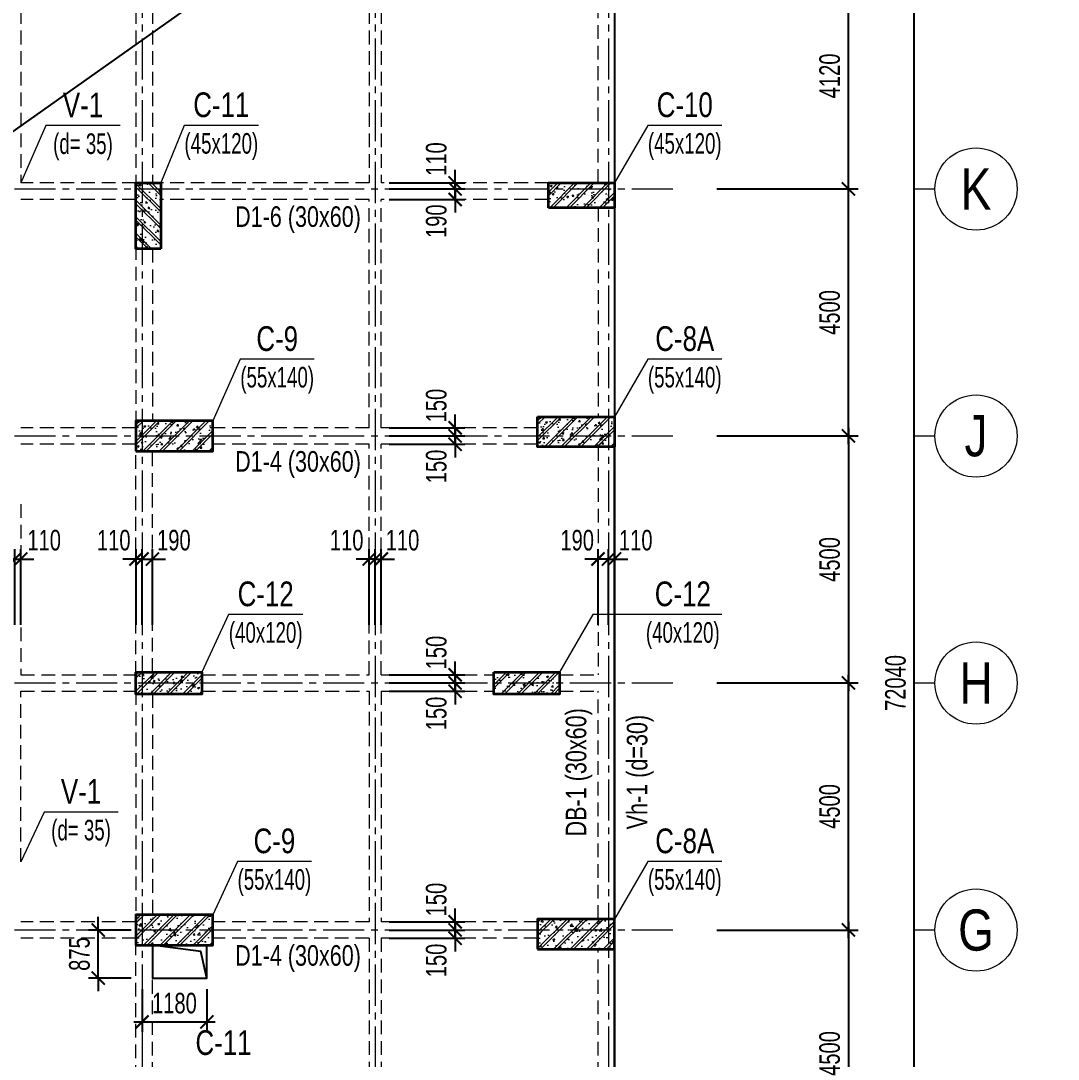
# Model space of a CAD drawing. Header units: millimetres. Extents: x 0 to 132533, y 0 to 93608.
# Drawn here: x 81957 to 100864, y 40883 to 59802 of the extents above; entities that cross this region are included whole.
import ezdxf
from ezdxf.enums import TextEntityAlignment as Align

# ---------------------------------------------------------------- set-up
doc = ezdxf.new("R2010")
doc.units = ezdxf.units.MM
doc.header["$LTSCALE"] = 1000
doc.header["$MEASUREMENT"] = 0
doc.linetypes.add('CENTER2', pattern=[1.125, 0.75, -0.125, 0.125, -0.125])
doc.linetypes.add('HIDDEN', pattern=[0.375, 0.25, -0.125])
for name, color, linetype, lineweight in [('CDC.01.AXIS', 160, 'CENTER2', 13), ('CDC.02.DIM', 1, 'Continuous', 18), ('CDC.03.BORDER', 3, 'Continuous', 25), ('CDC.07.TEXTCOL', 3, 'Continuous', 18), ('CDC.08.TEXTBEAM', 2, 'Continuous', 18), ('CDC.09.COLUMN', 4, 'Continuous', 35), ('CDC.10.HATCH', 163, 'Continuous', 9), ('CDC.13.BEAM', 8, 'HIDDEN', 18), ('TEXTCOL_SHAPE', 6, 'Continuous', 20)]:
    doc.layers.add(name, color=color, linetype=linetype, lineweight=lineweight)
doc.layers.add('KCS_Plotter', color=11, linetype='Continuous', plot=False)
doc.layers.add('TECH_HOLE', color=3, linetype='Continuous')
doc.styles.add('KCS_BIGTEXT', font='arial.ttf', dxfattribs={"width": 0.75})
doc.styles.add('KCS_SMTEXT', font='arial.ttf', dxfattribs={"width": 0.7})
doc.dimstyles.new('KCS_DIM150', dxfattribs={"dimscale": 150, "dimtxt": 2.5, "dimasz": 1.6, "dimexe": 1.2, "dimexo": 0, "dimgap": 1, "dimtad": 1, "dimdec": 0, "dimzin": 0, "dimdsep": 46, "dimtxsty": 'KCS_SMTEXT', "dimblk": 'ARCHTICK', "dimcen": 0, "dimdle": 1, "dimclrd": 1, "dimclre": 1, "dimclrt": 2, "dimadec": 0, "dimazin": 0, "dimtfac": 1, "dimtdec": 0, "dimtix": 1, "dimtmove": 2, "dimatfit": 3, "dimfxl": 1, "dimtolj": 1, "dimtzin": 0, "dimarcsym": 0})
pattern_1 = [(50, (428814.13, -460582.55), (358.63009, -31.37607), [37.5, -412.5]), (355, (428814.13, -460582.55), (-69.37567, 376.09607), [30, -330]), (100.4514, (428844.02, -460585.17), (289.2547, 344.71977), [31.8701, -350.57106]), (46.1842, (428814.13, -460482.55), (533.62052, -82.7595), [56.25, -618.75]), (96.6356, (428858.6, -460489.45), (467.33135, 487.05894), [47.80514, -525.8565]), (351.1842, (428814.13, -460482.55), (467.33097, 487.0593), [45, -495]), (21, (428864.13, -460507.55), (298.45353, -201.30945), [37.5, -412.5]), (326, (428864.13, -460507.55), (121.65767, 362.57502), [30, -330]), (71.4514, (428889, -460524.33), (420.11131, 161.26525), [31.8701, -350.57106]), (37.5, (428814.13, -460582.55), (6.079928, 166.446927), [0, -326, 0, -335, 0, -331.25]), (7.5, (428814.13, -460582.55), (131.53477, 197.205856), [0, -191, 0, -318.5, 0, -126.25]), (327.5, (428702.63, -460582.55), (266.911218, -11.277436), [0, -125, 0, -390, 0, -517.5]), (317.5, (428652.63, -460582.55), (291.593085, 50.05249), [0, -162.5, 0, -259, 0, -367.5]), (45, (428814.13, -460582.55), (-150.26019, 150.26019), []), (45, (428814.13, -460521.3), (-150.26019, 150.26019), [])]
pattern_2 = [(50, (421494.13, -460657.55), (358.63009, -31.37607), [37.5, -412.5]), (355, (421494.13, -460657.55), (-69.37567, 376.09607), [30, -330]), (100.4514, (421524.02, -460660.17), (289.2547, 344.71977), [31.8701, -350.57106]), (46.1842, (421494.13, -460557.55), (533.62052, -82.7595), [56.25, -618.75]), (96.6356, (421538.6, -460564.45), (467.33135, 487.05894), [47.80514, -525.8565]), (351.1842, (421494.13, -460557.55), (467.33097, 487.0593), [45, -495]), (21, (421544.13, -460582.55), (298.45353, -201.30945), [37.5, -412.5]), (326, (421544.13, -460582.55), (121.65767, 362.57502), [30, -330]), (71.4514, (421569, -460599.33), (420.11131, 161.26525), [31.8701, -350.57106]), (37.5, (421494.13, -460657.55), (6.079928, 166.446927), [0, -326, 0, -335, 0, -331.25]), (7.5, (421494.13, -460657.55), (131.53477, 197.205856), [0, -191, 0, -318.5, 0, -126.25]), (327.5, (421382.63, -460657.55), (266.911218, -11.277436), [0, -125, 0, -390, 0, -517.5]), (317.5, (421332.63, -460657.55), (291.593085, 50.05249), [0, -162.5, 0, -259, 0, -367.5]), (45, (421494.13, -460657.55), (-150.26019, 150.26019), []), (45, (421494.13, -460596.3), (-150.26019, 150.26019), [])]

# ---------------------------------------------------------------- blocks, each defined once
blk = doc.blocks.new('_ArchTick')
at = {"color": 0, "linetype": 'ByBlock', "const_width": 0.15}
blk.add_lwpolyline([(-0.5, -0.5), (0.5, 0.5)], dxfattribs=at)
blk = doc.blocks.new('*D99')
at = {"layer": 'CDC.02.DIM', "color": 1, "lineweight": -2, "transparency": 16777216}
for p, q in [((98240, 11567), (98240, 83907)), ((94640, 83757), (98420, 83757)), ((94640, 11717), (98420, 11717))]:
    blk.add_line(p, q, dxfattribs=at)
at = {"layer": 'Defpoints', "color": 0, "transparency": 16777216}
for p in [(94640, 83757), (98240, 83757), (94640, 11717)]:
    blk.add_point(p, dxfattribs=at)
at = {"layer": 'CDC.02.DIM', "color": 1, "lineweight": -2, "transparency": 16777216, "xscale": 240, "yscale": 240, "zscale": 240}
for p, rotation in [((98240, 83757), 90), ((98240, 11717), 270)]:
    blk.add_blockref('_ArchTick', p, dxfattribs=dict(at, rotation=rotation))
at = {"layer": 'CDC.02.DIM', "color": 2, "transparency": 16777216, "insert": (97899, 47737), "char_height": 375, "attachment_point": 5, "rotation": 90, "style": 'KCS_SMTEXT'}
blk.add_mtext('\\A1;72040', dxfattribs=at)
blk = doc.blocks.new('*D104')
at = {"layer": 'CDC.02.DIM', "color": 1, "lineweight": -2, "transparency": 16777216}
for p, q in [((97040, 56587), (97040, 61007)), ((94640, 60857), (97220, 60857)), ((94640, 56737), (97220, 56737))]:
    blk.add_line(p, q, dxfattribs=at)
at = {"layer": 'Defpoints', "color": 0, "transparency": 16777216}
for p in [(94640, 60857), (97040, 60857), (94640, 56737)]:
    blk.add_point(p, dxfattribs=at)
at = {"layer": 'CDC.02.DIM', "color": 1, "lineweight": -2, "transparency": 16777216, "xscale": 240, "yscale": 240, "zscale": 240}
for p, rotation in [((97040, 60857), 90), ((97040, 56737), 270)]:
    blk.add_blockref('_ArchTick', p, dxfattribs=dict(at, rotation=rotation))
at = {"layer": 'CDC.02.DIM', "color": 2, "transparency": 16777216, "insert": (96699, 58797), "char_height": 375, "attachment_point": 5, "rotation": 90, "style": 'KCS_SMTEXT'}
blk.add_mtext('\\A1;4120', dxfattribs=at)
blk = doc.blocks.new('*D105')
at = {"layer": 'CDC.02.DIM', "color": 1, "lineweight": -2, "transparency": 16777216}
for p, q in [((94640, 52237), (97220, 52237)), ((97040, 52387), (97040, 47587)), ((94640, 47737), (97220, 47737))]:
    blk.add_line(p, q, dxfattribs=at)
at = {"layer": 'Defpoints', "color": 0, "transparency": 16777216}
for p in [(94640, 52237), (94640, 47737), (97040, 47737)]:
    blk.add_point(p, dxfattribs=at)
at = {"layer": 'CDC.02.DIM', "color": 1, "lineweight": -2, "transparency": 16777216, "xscale": 240, "yscale": 240, "zscale": 240}
for p, rotation in [((97040, 52237), 90), ((97040, 47737), 270)]:
    blk.add_blockref('_ArchTick', p, dxfattribs=dict(at, rotation=rotation))
at = {"layer": 'CDC.02.DIM', "color": 2, "transparency": 16777216, "insert": (96699, 49987), "char_height": 375, "attachment_point": 5, "rotation": 90, "style": 'KCS_SMTEXT'}
blk.add_mtext('\\A1;4500', dxfattribs=at)
blk = doc.blocks.new('*D106')
at = {"layer": 'CDC.02.DIM', "color": 1, "lineweight": -2, "transparency": 16777216}
for p, q in [((97040, 52087), (97040, 56887)), ((94640, 56737), (97220, 56737)), ((94640, 52237), (97220, 52237))]:
    blk.add_line(p, q, dxfattribs=at)
at = {"layer": 'Defpoints', "color": 0, "transparency": 16777216}
for p in [(94640, 56737), (97040, 56737), (94640, 52237)]:
    blk.add_point(p, dxfattribs=at)
at = {"layer": 'CDC.02.DIM', "color": 1, "lineweight": -2, "transparency": 16777216, "xscale": 240, "yscale": 240, "zscale": 240}
for p, rotation in [((97040, 56737), 90), ((97040, 52237), 270)]:
    blk.add_blockref('_ArchTick', p, dxfattribs=dict(at, rotation=rotation))
at = {"layer": 'CDC.02.DIM', "color": 2, "transparency": 16777216, "insert": (96699, 54487), "char_height": 375, "attachment_point": 5, "rotation": 90, "style": 'KCS_SMTEXT'}
blk.add_mtext('\\A1;4500', dxfattribs=at)
blk = doc.blocks.new('*D114')
at = {"layer": 'CDC.02.DIM', "color": 1, "lineweight": -2, "transparency": 16777216}
for p, q in [((97040, 43087), (97040, 47887)), ((94640, 47737), (97220, 47737)), ((94640, 43237), (97220, 43237))]:
    blk.add_line(p, q, dxfattribs=at)
at = {"layer": 'Defpoints', "color": 0, "transparency": 16777216}
for p in [(94640, 47737), (97040, 47737), (94640, 43237)]:
    blk.add_point(p, dxfattribs=at)
at = {"layer": 'CDC.02.DIM', "color": 1, "lineweight": -2, "transparency": 16777216, "xscale": 240, "yscale": 240, "zscale": 240}
for p, rotation in [((97040, 47737), 90), ((97040, 43237), 270)]:
    blk.add_blockref('_ArchTick', p, dxfattribs=dict(at, rotation=rotation))
at = {"layer": 'CDC.02.DIM', "color": 2, "transparency": 16777216, "insert": (96699, 45487), "char_height": 375, "attachment_point": 5, "rotation": 90, "style": 'KCS_SMTEXT'}
blk.add_mtext('\\A1;4500', dxfattribs=at)
blk = doc.blocks.new('*D115')
at = {"layer": 'CDC.02.DIM', "color": 1, "lineweight": -2, "transparency": 16777216}
for p, q in [((97040, 43387), (97040, 38587)), ((94640, 43237), (97220, 43237)), ((94640, 38737), (97220, 38737))]:
    blk.add_line(p, q, dxfattribs=at)
at = {"layer": 'Defpoints', "color": 0, "transparency": 16777216}
for p in [(94640, 43237), (94640, 38737), (97040, 38737)]:
    blk.add_point(p, dxfattribs=at)
at = {"layer": 'CDC.02.DIM', "color": 1, "lineweight": -2, "transparency": 16777216, "xscale": 240, "yscale": 240, "zscale": 240}
for p, rotation in [((97040, 43237), 90), ((97040, 38737), 270)]:
    blk.add_blockref('_ArchTick', p, dxfattribs=dict(at, rotation=rotation))
at = {"layer": 'CDC.02.DIM', "color": 2, "transparency": 16777216, "insert": (96699, 40987), "char_height": 375, "attachment_point": 5, "rotation": 90, "style": 'KCS_SMTEXT'}
blk.add_mtext('\\A1;4500', dxfattribs=at)
blk = doc.blocks.new('*D186')
at = {"layer": 'CDC.02.DIM', "color": 1, "lineweight": -2, "transparency": 16777216}
for p, q in [((83368, 43237), (83368, 43477)), ((83968, 43237), (83188, 43237)), ((83368, 42362), (83368, 43237)), ((83968, 42362), (83188, 42362)), ((83368, 42362), (83368, 42122))]:
    blk.add_line(p, q, dxfattribs=at)
at = {"layer": 'Defpoints', "color": 0, "transparency": 16777216}
for p in [(83368, 43237), (83968, 43237), (83968, 42362)]:
    blk.add_point(p, dxfattribs=at)
at = {"layer": 'CDC.02.DIM', "color": 1, "lineweight": -2, "transparency": 16777216, "xscale": 240, "yscale": 240, "zscale": 240}
for p, rotation in [((83368, 43237), 270), ((83368, 42362), 90)]:
    blk.add_blockref('_ArchTick', p, dxfattribs=dict(at, rotation=rotation))
at = {"layer": 'CDC.02.DIM', "color": 2, "transparency": 16777216, "insert": (83027, 42799), "char_height": 375, "attachment_point": 5, "rotation": 90, "style": 'KCS_SMTEXT'}
blk.add_mtext('\\A1;875', dxfattribs=at)
blk = doc.blocks.new('*D386')
at = {"layer": 'CDC.02.DIM', "color": 1, "lineweight": -2, "transparency": 16777216}
for p, q in [((84167, 42162), (84167, 41382)), ((85347, 42162), (85347, 41382)), ((84017, 41562), (85497, 41562))]:
    blk.add_line(p, q, dxfattribs=at)
at = {"layer": 'Defpoints', "color": 0, "transparency": 16777216}
for p in [(84167, 42162), (85347, 42162), (85347, 41562)]:
    blk.add_point(p, dxfattribs=at)
at = {"layer": 'CDC.02.DIM', "color": 1, "lineweight": -2, "transparency": 16777216, "xscale": 240, "yscale": 240, "zscale": 240, "rotation": 180}
blk.add_blockref('_ArchTick', (84167, 41562), dxfattribs=at)
at = {"layer": 'CDC.02.DIM', "color": 1, "lineweight": -2, "transparency": 16777216, "xscale": 240, "yscale": 240, "zscale": 240}
blk.add_blockref('_ArchTick', (85347, 41562), dxfattribs=at)
at = {"layer": 'CDC.02.DIM', "color": 2, "transparency": 16777216, "insert": (84757, 41903), "char_height": 375, "attachment_point": 5, "style": 'KCS_SMTEXT'}
blk.add_mtext('\\A1;1180', dxfattribs=at)
blk = doc.blocks.new('*D195')
at = {"layer": 'CDC.02.DIM', "color": 1, "lineweight": -2, "transparency": 16777216}
for p, q in [((89872, 56737), (89872, 56977)), ((88672, 56737), (90052, 56737)), ((89872, 56547), (89872, 56737)), ((88672, 56547), (90052, 56547)), ((89872, 56547), (89872, 56307))]:
    blk.add_line(p, q, dxfattribs=at)
at = {"layer": 'Defpoints', "color": 0, "transparency": 16777216}
for p in [(88672, 56737), (89872, 56737), (88672, 56547)]:
    blk.add_point(p, dxfattribs=at)
at = {"layer": 'CDC.02.DIM', "color": 1, "lineweight": -2, "transparency": 16777216, "xscale": 240, "yscale": 240, "zscale": 240}
for p, rotation in [((89872, 56737), 270), ((89872, 56547), 90)]:
    blk.add_blockref('_ArchTick', p, dxfattribs=dict(at, rotation=rotation))
at = {"layer": 'CDC.02.DIM', "color": 2, "transparency": 16777216, "insert": (89530, 56150), "char_height": 375, "attachment_point": 5, "rotation": 90, "style": 'KCS_SMTEXT'}
blk.add_mtext('\\A1;190', dxfattribs=at)
blk = doc.blocks.new('*D196')
at = {"layer": 'CDC.02.DIM', "color": 1, "lineweight": -2, "transparency": 16777216}
for p, q in [((89872, 56847), (89872, 57087)), ((88672, 56847), (90052, 56847)), ((89872, 56847), (89872, 56737)), ((88672, 56737), (90052, 56737)), ((89872, 56737), (89872, 56497))]:
    blk.add_line(p, q, dxfattribs=at)
at = {"layer": 'Defpoints', "color": 0, "transparency": 16777216}
for p in [(88672, 56847), (88672, 56737), (89872, 56737)]:
    blk.add_point(p, dxfattribs=at)
at = {"layer": 'CDC.02.DIM', "color": 1, "lineweight": -2, "transparency": 16777216, "xscale": 240, "yscale": 240, "zscale": 240}
for p, rotation in [((89872, 56847), 270), ((89872, 56737), 90)]:
    blk.add_blockref('_ArchTick', p, dxfattribs=dict(at, rotation=rotation))
at = {"layer": 'CDC.02.DIM', "color": 2, "transparency": 16777216, "insert": (89530, 57282), "char_height": 375, "attachment_point": 5, "rotation": 90, "style": 'KCS_SMTEXT'}
blk.add_mtext('\\A1;110', dxfattribs=at)
blk = doc.blocks.new('*D197')
at = {"layer": 'CDC.02.DIM', "color": 1, "lineweight": -2, "transparency": 16777216}
for p, q in [((89872, 52237), (89872, 52477)), ((88672, 52237), (90052, 52237)), ((89872, 52087), (89872, 52237)), ((88672, 52087), (90052, 52087)), ((89872, 52087), (89872, 51847))]:
    blk.add_line(p, q, dxfattribs=at)
at = {"layer": 'Defpoints', "color": 0, "transparency": 16777216}
for p in [(88672, 52237), (89872, 52237), (88672, 52087)]:
    blk.add_point(p, dxfattribs=at)
at = {"layer": 'CDC.02.DIM', "color": 1, "lineweight": -2, "transparency": 16777216, "xscale": 240, "yscale": 240, "zscale": 240}
for p, rotation in [((89872, 52237), 270), ((89872, 52087), 90)]:
    blk.add_blockref('_ArchTick', p, dxfattribs=dict(at, rotation=rotation))
at = {"layer": 'CDC.02.DIM', "color": 2, "transparency": 16777216, "insert": (89530, 51682), "char_height": 375, "attachment_point": 5, "rotation": 90, "style": 'KCS_SMTEXT'}
blk.add_mtext('\\A1;150', dxfattribs=at)
blk = doc.blocks.new('*D198')
at = {"layer": 'CDC.02.DIM', "color": 1, "lineweight": -2, "transparency": 16777216}
for p, q in [((89872, 52387), (89872, 52627)), ((88672, 52387), (90052, 52387)), ((88672, 52237), (90052, 52237)), ((89872, 52387), (89872, 52237)), ((89872, 52237), (89872, 51997))]:
    blk.add_line(p, q, dxfattribs=at)
at = {"layer": 'Defpoints', "color": 0, "transparency": 16777216}
for p in [(88672, 52387), (88672, 52237), (89872, 52237)]:
    blk.add_point(p, dxfattribs=at)
at = {"layer": 'CDC.02.DIM', "color": 1, "lineweight": -2, "transparency": 16777216, "xscale": 240, "yscale": 240, "zscale": 240}
for p, rotation in [((89872, 52387), 270), ((89872, 52237), 90)]:
    blk.add_blockref('_ArchTick', p, dxfattribs=dict(at, rotation=rotation))
at = {"layer": 'CDC.02.DIM', "color": 2, "transparency": 16777216, "insert": (89530, 52791), "char_height": 375, "attachment_point": 5, "rotation": 90, "style": 'KCS_SMTEXT'}
blk.add_mtext('\\A1;150', dxfattribs=at)
blk = doc.blocks.new('*D199')
at = {"layer": 'CDC.02.DIM', "color": 1, "lineweight": -2, "transparency": 16777216}
for p, q in [((89872, 47737), (89872, 47977)), ((88672, 47737), (90052, 47737)), ((89872, 47587), (89872, 47737)), ((88672, 47587), (90052, 47587)), ((89872, 47587), (89872, 47347))]:
    blk.add_line(p, q, dxfattribs=at)
at = {"layer": 'Defpoints', "color": 0, "transparency": 16777216}
for p in [(88672, 47737), (89872, 47737), (88672, 47587)]:
    blk.add_point(p, dxfattribs=at)
at = {"layer": 'CDC.02.DIM', "color": 1, "lineweight": -2, "transparency": 16777216, "xscale": 240, "yscale": 240, "zscale": 240}
for p, rotation in [((89872, 47737), 270), ((89872, 47587), 90)]:
    blk.add_blockref('_ArchTick', p, dxfattribs=dict(at, rotation=rotation))
at = {"layer": 'CDC.02.DIM', "color": 2, "transparency": 16777216, "insert": (89530, 47182), "char_height": 375, "attachment_point": 5, "rotation": 90, "style": 'KCS_SMTEXT'}
blk.add_mtext('\\A1;150', dxfattribs=at)
blk = doc.blocks.new('*D200')
at = {"layer": 'CDC.02.DIM', "color": 1, "lineweight": -2, "transparency": 16777216}
for p, q in [((89872, 47887), (89872, 48127)), ((88672, 47887), (90052, 47887)), ((89872, 47887), (89872, 47737)), ((88672, 47737), (90052, 47737)), ((89872, 47737), (89872, 47497))]:
    blk.add_line(p, q, dxfattribs=at)
at = {"layer": 'Defpoints', "color": 0, "transparency": 16777216}
for p in [(88672, 47887), (88672, 47737), (89872, 47737)]:
    blk.add_point(p, dxfattribs=at)
at = {"layer": 'CDC.02.DIM', "color": 1, "lineweight": -2, "transparency": 16777216, "xscale": 240, "yscale": 240, "zscale": 240}
for p, rotation in [((89872, 47887), 270), ((89872, 47737), 90)]:
    blk.add_blockref('_ArchTick', p, dxfattribs=dict(at, rotation=rotation))
at = {"layer": 'CDC.02.DIM', "color": 2, "transparency": 16777216, "insert": (89530, 48291), "char_height": 375, "attachment_point": 5, "rotation": 90, "style": 'KCS_SMTEXT'}
blk.add_mtext('\\A1;150', dxfattribs=at)
blk = doc.blocks.new('*D201')
at = {"layer": 'CDC.02.DIM', "color": 1, "lineweight": -2, "transparency": 16777216}
for p, q in [((89872, 43237), (89872, 43477)), ((88672, 43237), (90052, 43237)), ((89872, 43087), (89872, 43237)), ((88672, 43087), (90052, 43087)), ((89872, 43087), (89872, 42847))]:
    blk.add_line(p, q, dxfattribs=at)
at = {"layer": 'Defpoints', "color": 0, "transparency": 16777216}
for p in [(88672, 43237), (89872, 43237), (88672, 43087)]:
    blk.add_point(p, dxfattribs=at)
at = {"layer": 'CDC.02.DIM', "color": 1, "lineweight": -2, "transparency": 16777216, "xscale": 240, "yscale": 240, "zscale": 240}
for p, rotation in [((89872, 43237), 270), ((89872, 43087), 90)]:
    blk.add_blockref('_ArchTick', p, dxfattribs=dict(at, rotation=rotation))
at = {"layer": 'CDC.02.DIM', "color": 2, "transparency": 16777216, "insert": (89530, 42682), "char_height": 375, "attachment_point": 5, "rotation": 90, "style": 'KCS_SMTEXT'}
blk.add_mtext('\\A1;150', dxfattribs=at)
blk = doc.blocks.new('*D202')
at = {"layer": 'CDC.02.DIM', "color": 1, "lineweight": -2, "transparency": 16777216}
for p, q in [((89872, 43387), (89872, 43627)), ((88672, 43387), (90052, 43387)), ((89872, 43387), (89872, 43237)), ((88672, 43237), (90052, 43237)), ((89872, 43237), (89872, 42997))]:
    blk.add_line(p, q, dxfattribs=at)
at = {"layer": 'Defpoints', "color": 0, "transparency": 16777216}
for p in [(88672, 43387), (88672, 43237), (89872, 43237)]:
    blk.add_point(p, dxfattribs=at)
at = {"layer": 'CDC.02.DIM', "color": 1, "lineweight": -2, "transparency": 16777216, "xscale": 240, "yscale": 240, "zscale": 240}
for p, rotation in [((89872, 43387), 270), ((89872, 43237), 90)]:
    blk.add_blockref('_ArchTick', p, dxfattribs=dict(at, rotation=rotation))
at = {"layer": 'CDC.02.DIM', "color": 2, "transparency": 16777216, "insert": (89530, 43791), "char_height": 375, "attachment_point": 5, "rotation": 90, "style": 'KCS_SMTEXT'}
blk.add_mtext('\\A1;150', dxfattribs=at)
blk = doc.blocks.new('*D248')
at = {"layer": 'CDC.02.DIM', "color": 1, "lineweight": -2, "transparency": 16777216}
for p, q in [((81847, 48796), (81847, 50176)), ((81957, 48796), (81957, 50176)), ((81847, 49996), (81607, 49996)), ((81847, 49996), (81957, 49996)), ((81957, 49996), (82197, 49996))]:
    blk.add_line(p, q, dxfattribs=at)
at = {"layer": 'Defpoints', "color": 0, "transparency": 16777216}
for p in [(81957, 49996), (81847, 48796), (81957, 48796)]:
    blk.add_point(p, dxfattribs=at)
at = {"layer": 'CDC.02.DIM', "color": 1, "lineweight": -2, "transparency": 16777216, "xscale": 240, "yscale": 240, "zscale": 240}
blk.add_blockref('_ArchTick', (81847, 49996), dxfattribs=at)
at = {"layer": 'CDC.02.DIM', "color": 1, "lineweight": -2, "transparency": 16777216, "xscale": 240, "yscale": 240, "zscale": 240, "rotation": 180}
blk.add_blockref('_ArchTick', (81957, 49996), dxfattribs=at)
at = {"layer": 'CDC.02.DIM', "color": 2, "transparency": 16777216, "insert": (82383, 50337), "char_height": 375, "attachment_point": 5, "style": 'KCS_SMTEXT'}
blk.add_mtext('\\A1;110', dxfattribs=at)
blk = doc.blocks.new('*D249')
at = {"layer": 'CDC.02.DIM', "color": 1, "lineweight": -2, "transparency": 16777216}
for p, q in [((81657, 48796), (81657, 50176)), ((81847, 48796), (81847, 50176)), ((81657, 49996), (81417, 49996)), ((81847, 49996), (81657, 49996)), ((81847, 49996), (82087, 49996))]:
    blk.add_line(p, q, dxfattribs=at)
at = {"layer": 'Defpoints', "color": 0, "transparency": 16777216}
for p in [(81657, 49996), (81657, 48796), (81847, 48796)]:
    blk.add_point(p, dxfattribs=at)
at = {"layer": 'CDC.02.DIM', "color": 1, "lineweight": -2, "transparency": 16777216, "xscale": 240, "yscale": 240, "zscale": 240}
blk.add_blockref('_ArchTick', (81657, 49996), dxfattribs=at)
at = {"layer": 'CDC.02.DIM', "color": 1, "lineweight": -2, "transparency": 16777216, "xscale": 240, "yscale": 240, "zscale": 240, "rotation": 180}
blk.add_blockref('_ArchTick', (81847, 49996), dxfattribs=at)
at = {"layer": 'CDC.02.DIM', "color": 2, "transparency": 16777216, "insert": (81277, 50337), "char_height": 375, "attachment_point": 5, "style": 'KCS_SMTEXT'}
blk.add_mtext('\\A1;190', dxfattribs=at)
blk = doc.blocks.new('*D250')
at = {"layer": 'CDC.02.DIM', "color": 1, "lineweight": -2, "transparency": 16777216}
for p, q in [((84167, 48796), (84167, 50176)), ((84357, 48796), (84357, 50176)), ((84167, 49996), (83927, 49996)), ((84167, 49996), (84357, 49996)), ((84357, 49996), (84597, 49996))]:
    blk.add_line(p, q, dxfattribs=at)
at = {"layer": 'Defpoints', "color": 0, "transparency": 16777216}
for p in [(84357, 49996), (84167, 48796), (84357, 48796)]:
    blk.add_point(p, dxfattribs=at)
at = {"layer": 'CDC.02.DIM', "color": 1, "lineweight": -2, "transparency": 16777216, "xscale": 240, "yscale": 240, "zscale": 240}
blk.add_blockref('_ArchTick', (84167, 49996), dxfattribs=at)
at = {"layer": 'CDC.02.DIM', "color": 1, "lineweight": -2, "transparency": 16777216, "xscale": 240, "yscale": 240, "zscale": 240, "rotation": 180}
blk.add_blockref('_ArchTick', (84357, 49996), dxfattribs=at)
at = {"layer": 'CDC.02.DIM', "color": 2, "transparency": 16777216, "insert": (84747, 50337), "char_height": 375, "attachment_point": 5, "style": 'KCS_SMTEXT'}
blk.add_mtext('\\A1;190', dxfattribs=at)
blk = doc.blocks.new('*D251')
at = {"layer": 'CDC.02.DIM', "color": 1, "lineweight": -2, "transparency": 16777216}
for p, q in [((84057, 48796), (84057, 50176)), ((84167, 48796), (84167, 50176)), ((84057, 49996), (83817, 49996)), ((84167, 49996), (84057, 49996)), ((84167, 49996), (84407, 49996))]:
    blk.add_line(p, q, dxfattribs=at)
at = {"layer": 'Defpoints', "color": 0, "transparency": 16777216}
for p in [(84057, 49996), (84057, 48796), (84167, 48796)]:
    blk.add_point(p, dxfattribs=at)
at = {"layer": 'CDC.02.DIM', "color": 1, "lineweight": -2, "transparency": 16777216, "xscale": 240, "yscale": 240, "zscale": 240}
blk.add_blockref('_ArchTick', (84057, 49996), dxfattribs=at)
at = {"layer": 'CDC.02.DIM', "color": 1, "lineweight": -2, "transparency": 16777216, "xscale": 240, "yscale": 240, "zscale": 240, "rotation": 180}
blk.add_blockref('_ArchTick', (84167, 49996), dxfattribs=at)
at = {"layer": 'CDC.02.DIM', "color": 2, "transparency": 16777216, "insert": (83651, 50337), "char_height": 375, "attachment_point": 5, "style": 'KCS_SMTEXT'}
blk.add_mtext('\\A1;110', dxfattribs=at)
blk = doc.blocks.new('*D252')
at = {"layer": 'CDC.02.DIM', "color": 1, "lineweight": -2, "transparency": 16777216}
for p, q in [((88417, 48796), (88417, 50176)), ((88527, 48796), (88527, 50176)), ((88417, 49996), (88177, 49996)), ((88417, 49996), (88527, 49996)), ((88527, 49996), (88767, 49996))]:
    blk.add_line(p, q, dxfattribs=at)
at = {"layer": 'Defpoints', "color": 0, "transparency": 16777216}
for p in [(88527, 49996), (88417, 48796), (88527, 48796)]:
    blk.add_point(p, dxfattribs=at)
at = {"layer": 'CDC.02.DIM', "color": 1, "lineweight": -2, "transparency": 16777216, "xscale": 240, "yscale": 240, "zscale": 240}
blk.add_blockref('_ArchTick', (88417, 49996), dxfattribs=at)
at = {"layer": 'CDC.02.DIM', "color": 1, "lineweight": -2, "transparency": 16777216, "xscale": 240, "yscale": 240, "zscale": 240, "rotation": 180}
blk.add_blockref('_ArchTick', (88527, 49996), dxfattribs=at)
at = {"layer": 'CDC.02.DIM', "color": 2, "transparency": 16777216, "insert": (88914, 50337), "char_height": 375, "attachment_point": 5, "style": 'KCS_SMTEXT'}
blk.add_mtext('\\A1;110', dxfattribs=at)
blk = doc.blocks.new('*D253')
at = {"layer": 'CDC.02.DIM', "color": 1, "lineweight": -2, "transparency": 16777216}
for p, q in [((88307, 48796), (88307, 50176)), ((88417, 48796), (88417, 50176)), ((88307, 49996), (88067, 49996)), ((88417, 49996), (88307, 49996)), ((88417, 49996), (88657, 49996))]:
    blk.add_line(p, q, dxfattribs=at)
at = {"layer": 'Defpoints', "color": 0, "transparency": 16777216}
for p in [(88307, 49996), (88307, 48796), (88417, 48796)]:
    blk.add_point(p, dxfattribs=at)
at = {"layer": 'CDC.02.DIM', "color": 1, "lineweight": -2, "transparency": 16777216, "xscale": 240, "yscale": 240, "zscale": 240}
blk.add_blockref('_ArchTick', (88307, 49996), dxfattribs=at)
at = {"layer": 'CDC.02.DIM', "color": 1, "lineweight": -2, "transparency": 16777216, "xscale": 240, "yscale": 240, "zscale": 240, "rotation": 180}
blk.add_blockref('_ArchTick', (88417, 49996), dxfattribs=at)
at = {"layer": 'CDC.02.DIM', "color": 2, "transparency": 16777216, "insert": (87896, 50337), "char_height": 375, "attachment_point": 5, "style": 'KCS_SMTEXT'}
blk.add_mtext('\\A1;110', dxfattribs=at)
blk = doc.blocks.new('*D254')
at = {"layer": 'CDC.02.DIM', "color": 1, "lineweight": -2, "transparency": 16777216}
for p, q in [((92667, 48796), (92667, 50176)), ((92777, 48796), (92777, 50176)), ((92667, 49996), (92427, 49996)), ((92667, 49996), (92777, 49996)), ((92777, 49996), (93017, 49996))]:
    blk.add_line(p, q, dxfattribs=at)
at = {"layer": 'Defpoints', "color": 0, "transparency": 16777216}
for p in [(92777, 49996), (92667, 48796), (92777, 48796)]:
    blk.add_point(p, dxfattribs=at)
at = {"layer": 'CDC.02.DIM', "color": 1, "lineweight": -2, "transparency": 16777216, "xscale": 240, "yscale": 240, "zscale": 240}
blk.add_blockref('_ArchTick', (92667, 49996), dxfattribs=at)
at = {"layer": 'CDC.02.DIM', "color": 1, "lineweight": -2, "transparency": 16777216, "xscale": 240, "yscale": 240, "zscale": 240, "rotation": 180}
blk.add_blockref('_ArchTick', (92777, 49996), dxfattribs=at)
at = {"layer": 'CDC.02.DIM', "color": 2, "transparency": 16777216, "insert": (93164, 50337), "char_height": 375, "attachment_point": 5, "style": 'KCS_SMTEXT'}
blk.add_mtext('\\A1;110', dxfattribs=at)
blk = doc.blocks.new('*D255')
at = {"layer": 'CDC.02.DIM', "color": 1, "lineweight": -2, "transparency": 16777216}
for p, q in [((92477, 48796), (92477, 50176)), ((92667, 48796), (92667, 50176)), ((92477, 49996), (92237, 49996)), ((92667, 49996), (92477, 49996)), ((92667, 49996), (92907, 49996))]:
    blk.add_line(p, q, dxfattribs=at)
at = {"layer": 'Defpoints', "color": 0, "transparency": 16777216}
for p in [(92477, 49996), (92477, 48796), (92667, 48796)]:
    blk.add_point(p, dxfattribs=at)
at = {"layer": 'CDC.02.DIM', "color": 1, "lineweight": -2, "transparency": 16777216, "xscale": 240, "yscale": 240, "zscale": 240}
blk.add_blockref('_ArchTick', (92477, 49996), dxfattribs=at)
at = {"layer": 'CDC.02.DIM', "color": 1, "lineweight": -2, "transparency": 16777216, "xscale": 240, "yscale": 240, "zscale": 240, "rotation": 180}
blk.add_blockref('_ArchTick', (92667, 49996), dxfattribs=at)
at = {"layer": 'CDC.02.DIM', "color": 2, "transparency": 16777216, "insert": (92097, 50337), "char_height": 375, "attachment_point": 5, "style": 'KCS_SMTEXT'}
blk.add_mtext('\\A1;190', dxfattribs=at)

msp = doc.modelspace()

# ---------------------------------------------------------------- hatches: boundary and pattern name
at = {"layer": 'CDC.10.HATCH'}
h = msp.add_hatch(dxfattribs=at)
h.set_pattern_fill('BT-01', color=256, scale=50, pattern_type=2)
h.set_pattern_definition([(320, (-457807.58, -327871.06), (-31.37607, -358.63009), [37.5, -412.5]), (265, (-457807.58, -327871.06), (376.09607, 69.37567), [30, -330]), (10.4514, (-457810.2, -327900.95), (344.71977, -289.25469), [31.8701, -350.57106]), (316.1842, (-457707.6, -327871.06), (-82.7595, -533.62052), [56.25, -618.75]), (6.6356, (-457714.5, -327915.53), (487.05894, -467.33135), [47.80514, -525.8565]), (261.1842, (-457707.6, -327871.06), (487.0593, -467.33097), [45, -495]), (291, (-457732.58, -327921.06), (-201.30945, -298.45353), [37.5, -412.5]), (236, (-457732.58, -327921.06), (362.57502, -121.65767), [30, -330]), (341.4514, (-457749.35, -327945.93), (161.26525, -420.11131), [31.8701, -350.57106]), (307.5, (-457807.58, -327871.06), (166.446927, -6.079928), [0, -326, 0, -335, 0, -331.25]), (277.5, (-457807.58, -327871.06), (197.205856, -131.53477), [0, -191, 0, -318.5, 0, -126.25]), (237.5, (-457807.58, -327759.56), (-11.277436, -266.911218), [0, -125, 0, -390, 0, -517.5]), (227.5, (-457807.58, -327709.56), (50.05249, -291.593085), [0, -162.5, 0, -259, 0, -367.5]), (315, (-457807.58, -327871.06), (150.26019, 150.26019), []), (315, (-457746.33, -327871.06), (150.26019, 150.26019), [])])
h.paths.add_polyline_path([(84506.5, 56846.5), (84056.5, 56846.5), (84056.5, 55646.5), (84506.5, 55646.5)])
h = msp.add_hatch(dxfattribs=at)
h.set_pattern_fill('BT-01', color=256, scale=50, pattern_type=2)
h.set_pattern_definition([(50, (428814.13, -437987.55), (358.63009, -31.37607), [37.5, -412.5]), (355, (428814.13, -437987.55), (-69.37567, 376.09607), [30, -330]), (100.4514, (428844.02, -437990.17), (289.2547, 344.71977), [31.8701, -350.57106]), (46.1842, (428814.13, -437887.55), (533.62052, -82.7595), [56.25, -618.75]), (96.6356, (428858.6, -437894.45), (467.33135, 487.05894), [47.80514, -525.8565]), (351.1842, (428814.13, -437887.55), (467.33097, 487.0593), [45, -495]), (21, (428864.13, -437912.55), (298.45353, -201.30945), [37.5, -412.5]), (326, (428864.13, -437912.55), (121.65767, 362.57502), [30, -330]), (71.4514, (428889, -437929.33), (420.11131, 161.26525), [31.8701, -350.57106]), (37.5, (428814.13, -437987.55), (6.079928, 166.446927), [0, -326, 0, -335, 0, -331.25]), (7.5, (428814.13, -437987.55), (131.53477, 197.205856), [0, -191, 0, -318.5, 0, -126.25]), (327.5, (428702.63, -437987.55), (266.911218, -11.277436), [0, -125, 0, -390, 0, -517.5]), (317.5, (428652.63, -437987.55), (291.593085, 50.05249), [0, -162.5, 0, -259, 0, -367.5]), (45, (428814.13, -437987.55), (-150.26019, 150.26019), []), (45, (428814.13, -437926.3), (-150.26019, 150.26019), [])])
h.paths.add_polyline_path([(91576.5, 56846.5), (91576.5, 56396.5), (92776.5, 56396.5), (92776.5, 56846.5)])
h = msp.add_hatch(dxfattribs=at)
h.set_pattern_fill('BT-01', color=256, scale=50, pattern_type=2)
h.set_pattern_definition(pattern_2)
h.paths.add_polyline_path([(84056.5, 51961.5), (85456.5, 51961.5), (85456.5, 52511.5), (84056.5, 52511.5)])
h = msp.add_hatch(dxfattribs=at)
h.set_pattern_fill('BT-01', color=256, scale=50, pattern_type=2)
h.set_pattern_definition(pattern_1)
h.paths.add_polyline_path([(91376.5, 52036.5), (92776.5, 52036.5), (92776.5, 52586.5), (91376.5, 52586.5)])
h = msp.add_hatch(dxfattribs=at)
h.set_pattern_fill('BT-01', color=256, scale=50, pattern_type=2)
h.set_pattern_definition([(50, (435334.13, -433637.55), (358.63009, -31.37607), [37.5, -412.5]), (355, (435334.13, -433637.55), (-69.37567, 376.09607), [30, -330]), (100.4514, (435364.02, -433640.17), (289.2547, 344.71977), [31.8701, -350.57106]), (46.1842, (435334.13, -433537.55), (533.62052, -82.7595), [56.25, -618.75]), (96.6356, (435378.6, -433544.45), (467.33135, 487.05894), [47.80514, -525.8565]), (351.1842, (435334.13, -433537.55), (467.33097, 487.0593), [45, -495]), (21, (435384.13, -433562.55), (298.45353, -201.30945), [37.5, -412.5]), (326, (435384.13, -433562.55), (121.65767, 362.57502), [30, -330]), (71.4514, (435409, -433579.33), (420.11131, 161.26525), [31.8701, -350.57106]), (37.5, (435334.13, -433637.55), (6.079928, 166.446927), [0, -326, 0, -335, 0, -331.25]), (7.5, (435334.13, -433637.55), (131.53477, 197.205856), [0, -191, 0, -318.5, 0, -126.25]), (327.5, (435222.63, -433637.55), (266.911218, -11.277436), [0, -125, 0, -390, 0, -517.5]), (317.5, (435172.63, -433637.55), (291.593085, 50.05249), [0, -162.5, 0, -259, 0, -367.5]), (45, (435334.13, -433637.55), (-150.26019, 150.26019), []), (45, (435334.13, -433576.3), (-150.26019, 150.26019), [])])
h.paths.add_polyline_path([(85256.5, 47536.5), (84056.5, 47536.5), (84056.5, 47936.5), (85256.5, 47936.5)])
h = msp.add_hatch(dxfattribs=at)
h.set_pattern_fill('BT-01', color=256, scale=50, pattern_type=2)
h.set_pattern_definition([(50, (428814.13, -433637.55), (358.63009, -31.37607), [37.5, -412.5]), (355, (428814.13, -433637.55), (-69.37567, 376.09607), [30, -330]), (100.4514, (428844.02, -433640.17), (289.2547, 344.71977), [31.8701, -350.57106]), (46.1842, (428814.13, -433537.55), (533.62052, -82.7595), [56.25, -618.75]), (96.6356, (428858.6, -433544.45), (467.33135, 487.05894), [47.80514, -525.8565]), (351.1842, (428814.13, -433537.55), (467.33097, 487.0593), [45, -495]), (21, (428864.13, -433562.55), (298.45353, -201.30945), [37.5, -412.5]), (326, (428864.13, -433562.55), (121.65767, 362.57502), [30, -330]), (71.4514, (428889, -433579.33), (420.11131, 161.26525), [31.8701, -350.57106]), (37.5, (428814.13, -433637.55), (6.079928, 166.446927), [0, -326, 0, -335, 0, -331.25]), (7.5, (428814.13, -433637.55), (131.53477, 197.205856), [0, -191, 0, -318.5, 0, -126.25]), (327.5, (428702.63, -433637.55), (266.911218, -11.277436), [0, -125, 0, -390, 0, -517.5]), (317.5, (428652.63, -433637.55), (291.593085, 50.05249), [0, -162.5, 0, -259, 0, -367.5]), (45, (428814.13, -433637.55), (-150.26019, 150.26019), []), (45, (428814.13, -433576.3), (-150.26019, 150.26019), [])])
h.paths.add_polyline_path([(91776.5, 47536.5), (90576.5, 47536.5), (90576.5, 47936.5), (91776.5, 47936.5)])
h = msp.add_hatch(dxfattribs=at)
h.set_pattern_fill('BT-01', color=256, scale=50, pattern_type=2)
h.set_pattern_definition(pattern_2)
h.paths.add_polyline_path([(84056.5, 43511.5), (85456.5, 43511.5), (85456.5, 42961.5), (84056.5, 42961.5)])
h = msp.add_hatch(dxfattribs=at)
h.set_pattern_fill('BT-01', color=256, scale=50, pattern_type=2)
h.set_pattern_definition(pattern_1)
h.paths.add_polyline_path([(91376.5, 43436.5), (92776.5, 43436.5), (92776.5, 42886.5), (91376.5, 42886.5)])

# ---------------------------------------------------------------- linework, layer by layer
at = {"layer": 'CDC.01.AXIS'}
for p, q in [((84166.5, 85356.5), (84166.5, 10116.5)), ((88416.5, 85356.5), (88416.5, 10116.5)), ((92666.5, 85356.5), (92666.5, 10116.5)), ((93840.4, 56736.5), (13229.2, 56736.5)), ((93840.4, 52236.5), (13229.2, 52236.5)), ((93840.4, 47736.5), (13229.2, 47736.5)), ((93840.4, 43236.5), (13229.2, 43236.5))]:
    msp.add_line(p, q, dxfattribs=at)
at = {"layer": 'CDC.02.DIM'}
for p, q in [((98615.4, 56736.5), (98240.4, 56736.5)), ((98615.4, 52236.5), (98240.4, 52236.5)), ((98615.4, 47736.5), (98240.4, 47736.5)), ((98615.4, 43236.5), (98240.4, 43236.5))]:
    msp.add_line(p, q, dxfattribs=at)
for centre in [(99365.4, 56736.5), (99365.4, 52236.5), (99365.4, 47736.5), (99365.4, 43236.5)]:
    msp.add_circle(centre, 750, dxfattribs=at)
at = {"layer": 'CDC.03.BORDER'}
for p, q in [((92776.5, 83866.5), (92776.5, 11606.5)), ((92776.5, 60746.5), (92776.5, 52236.5)), ((92776.5, 56846.5), (91976.5, 56846.5)), ((92776.5, 38626.5), (92776.5, 52036.5))]:
    msp.add_line(p, q, dxfattribs=at)
at = {"layer": 'CDC.07.TEXTCOL', "color": 8}
for p, q in [((84936.5, 57896.5), (84506.5, 56846.5)), ((86286.5, 57896.5), (84936.5, 57896.5)), ((93382.7, 57896.5), (92776.5, 56846.5)), ((94732.7, 57896.5), (93382.7, 57896.5)), ((82415.3, 57890.6), (81956.5, 56846.5)), ((83765.3, 57890.6), (82415.3, 57890.6)), ((85955, 53636.5), (85456.5, 52511.5)), ((87305, 53636.5), (85955, 53636.5)), ((93382.7, 53636.5), (92776.5, 52586.5)), ((94732.7, 53636.5), (93382.7, 53636.5)), ((85745.3, 48986.5), (85256.5, 47936.5)), ((87095.3, 48986.5), (85745.3, 48986.5)), ((92382.7, 48986.5), (91776.5, 47936.5)), ((94732.7, 48986.5), (92382.7, 48986.5)), ((82380.2, 45385.7), (81956.5, 44476.5)), ((83730.2, 45385.7), (82380.2, 45385.7)), ((85904.3, 44486.5), (85456.5, 43511.5)), ((87254.3, 44486.5), (85904.3, 44486.5)), ((93382.7, 44486.5), (92776.5, 43436.5)), ((94732.7, 44486.5), (93382.7, 44486.5))]:
    msp.add_line(p, q, dxfattribs=at)
at = {"layer": 'CDC.09.COLUMN'}
for points in [[(84506.5, 55646.5), (84056.5, 55646.5), (84056.5, 56846.5), (84506.5, 56846.5)], [(91576.5, 56396.5), (91576.5, 56846.5), (92776.5, 56846.5), (92776.5, 56396.5)], [(84056.5, 51961.5), (85456.5, 51961.5), (85456.5, 52511.5), (84056.5, 52511.5)], [(91376.5, 52586.5), (92776.5, 52586.5), (92776.5, 52036.5), (91376.5, 52036.5)], [(84056.5, 47936.5), (85256.5, 47936.5), (85256.5, 47536.5), (84056.5, 47536.5)], [(90576.5, 47936.5), (91776.5, 47936.5), (91776.5, 47536.5), (90576.5, 47536.5)], [(84056.5, 42961.5), (85456.5, 42961.5), (85456.5, 43511.5), (84056.5, 43511.5)], [(91376.5, 42886.5), (92776.5, 42886.5), (92776.5, 43436.5), (91376.5, 43436.5)]]:
    msp.add_lwpolyline(points, close=True, dxfattribs=at)
at = {"layer": 'CDC.13.BEAM'}
for p, q in [((81956.5, 60746.5), (81956.5, 56846.5)), ((84056.5, 60746.5), (84056.5, 56846.5)), ((84356.5, 60746.5), (84356.5, 56846.5)), ((88306.5, 60746.5), (88306.5, 56846.5)), ((88526.5, 60746.5), (88526.5, 56846.5)), ((92476.5, 56846.5), (92476.5, 60746.5)), ((84056.5, 56846.5), (81956.5, 56846.5)), ((88306.5, 56846.5), (84356.5, 56846.5)), ((91576.5, 56846.5), (88526.5, 56846.5)), ((84056.5, 56546.5), (81956.5, 56546.5)), ((84056.5, 56446.5), (84056.5, 52386.5)), ((88306.5, 56546.5), (84506.5, 56546.5)), ((88306.5, 52386.5), (88306.5, 56546.5)), ((88526.5, 52386.5), (88526.5, 56546.5)), ((91576.5, 56546.5), (88526.5, 56546.5)), ((92476.5, 56396.5), (92476.5, 52586.5)), ((84356.5, 55646.5), (84356.5, 52511.5)), ((84056.5, 52386.5), (81956.5, 52386.5)), ((88306.5, 52386.5), (85456.5, 52386.5)), ((91376.5, 52386.5), (88526.5, 52386.5)), ((84056.5, 52086.5), (81956.5, 52086.5)), ((84056.5, 47886.5), (84056.5, 52086.5)), ((88306.5, 52086.5), (85456.5, 52086.5)), ((88306.5, 47886.5), (88306.5, 52086.5)), ((91376.5, 52086.5), (88526.5, 52086.5)), ((88526.5, 47886.5), (88526.5, 52086.5)), ((92476.5, 52036.5), (92476.5, 47886.5)), ((84356.5, 47936.5), (84356.5, 51961.5)), ((81956.5, 50996.5), (81956.5, 47886.5)), ((81956.5, 47886.5), (84056.5, 47886.5)), ((85256.5, 47886.5), (88306.5, 47886.5)), ((88526.5, 47886.5), (90576.5, 47886.5)), ((91776.5, 47886.5), (92476.5, 47886.5)), ((81956.5, 44476.5), (81956.5, 47586.5)), ((81956.5, 47586.5), (84056.5, 47586.5)), ((84056.5, 47586.5), (84056.5, 43386.5)), ((84356.5, 47536.5), (84356.5, 43511.5)), ((85256.5, 47586.5), (88306.5, 47586.5)), ((88306.5, 47586.5), (88306.5, 43386.5)), ((88526.5, 47586.5), (88526.5, 43386.5)), ((88526.5, 47586.5), (90576.5, 47586.5)), ((91776.5, 47586.5), (92476.5, 47586.5)), ((92476.5, 43436.5), (92476.5, 47586.5)), ((84056.5, 43386.5), (81956.5, 43386.5)), ((88306.5, 43386.5), (85456.5, 43386.5)), ((91376.5, 43386.5), (88526.5, 43386.5)), ((84056.5, 43086.5), (81956.5, 43086.5)), ((84056.5, 39026.5), (84056.5, 43086.5)), ((84356.5, 39826.5), (84356.5, 42961.5)), ((88306.5, 43086.5), (85456.5, 43086.5)), ((88306.5, 43086.5), (88306.5, 38926.5)), ((91376.5, 43086.5), (88526.5, 43086.5)), ((88526.5, 43086.5), (88526.5, 38926.5)), ((92476.5, 39076.5), (92476.5, 42886.5))]:
    msp.add_line(p, q, dxfattribs=at)
at = {"layer": 'KCS_Plotter'}
msp.add_line((0, 0), (132533.2, 93608.5), dxfattribs=at)
at = {"layer": 'TECH_HOLE'}
msp.add_lwpolyline([(85346.5, 42961.5), (84356.5, 42961.5), (84356.5, 42361.5), (85346.5, 42361.5)], close=True, dxfattribs=at)
at = {"layer": 'TECH_HOLE', "color": 1}
msp.add_lwpolyline([(85346.5, 42361.5), (85237.6, 42843.9), (84356.5, 42961.5)], dxfattribs=at)

# ---------------------------------------------------------------- texts
at = {"layer": 'CDC.02.DIM', "color": 4, "style": 'KCS_BIGTEXT', "width": 0.8}
for s, p in [('K', (99365.4, 56736.5)), ('J', (99365.4, 52236.5)), ('H', (99365.4, 47736.5)), ('G', (99365.4, 43236.5))]:
    msp.add_text(s, height=750, dxfattribs=at).set_placement(p, align=Align.MIDDLE)
at = {"layer": 'CDC.07.TEXTCOL', "style": 'KCS_SMTEXT', "width": 0.75}
for s, p in [('V-1', (83090.3, 58265.6)), ('C-11', (85611.5, 58271.5)), ('C-10', (94057.7, 58271.5)), ('C-9', (86630, 54011.5)), ('C-8A', (94057.7, 54011.5)), ('C-12', (86420.3, 49361.5)), ('C-12', (94021.6, 49361.5)), ('V-1', (83055.2, 45760.7)), ('C-9', (86579.3, 44861.5)), ('C-8A', (94057.7, 44861.5)), ('C-11', (85651.4, 41186))]:
    msp.add_text(s, height=450, dxfattribs=at).set_placement(p, align=Align.MIDDLE)
msp.add_text('Vh-1 (d=30)', height=375, rotation=90, dxfattribs=at).set_placement((93001.5, 45070.5), align=Align.TOP_LEFT)
at = {"layer": 'CDC.08.TEXTBEAM', "style": 'KCS_SMTEXT', "width": 0.75}
for s, p in [('D1-6 (30x60)', (85862.4, 56421.5)), ('D1-4 (30x60)', (85862.4, 51961.5)), ('D1-4 (30x60)', (85862.4, 42961.5))]:
    msp.add_text(s, height=375, dxfattribs=at).set_placement(p, align=Align.TOP_LEFT)
msp.add_text('DB-1 (30x60)', height=375, rotation=90, dxfattribs=at).set_placement((91888, 44942), align=Align.TOP_LEFT)
at = {"layer": 'TEXTCOL_SHAPE', "style": 'KCS_SMTEXT', "width": 0.65}
for s, p in [('(d= 35)', (83090.3, 57515.6)), ('(45x120)', (85611.5, 57521.5)), ('(45x120)', (94057.7, 57521.5)), ('(55x140)', (86630, 53261.5)), ('(55x140)', (94057.7, 53261.5)), ('(40x120)', (86420.3, 48611.5)), ('(40x120)', (94021.6, 48611.5)), ('(d= 35)', (83055.2, 45010.7)), ('(55x140)', (86579.3, 44111.5)), ('(55x140)', (94057.7, 44111.5))]:
    msp.add_text(s, height=375, dxfattribs=at).set_placement(p, align=Align.MIDDLE)

# ---------------------------------------------------------------- dimensions: what is measured, and where the dimension line sits
at = {"layer": 'CDC.02.DIM'}
for base, p1, p2, angle, picture, middle in [((98240.4, 83756.5), (94640.4, 11716.5), (94640.4, 83756.5), 90, '*D99', (97898.9, 47736.5)), ((97040.4, 60856.5), (94640.4, 56736.5), (94640.4, 60856.5), 90, '*D104', (96698.9, 58796.5)), ((97040.4, 56736.5), (94640.4, 52236.5), (94640.4, 56736.5), 90, '*D106', (96698.9, 54486.5)), ((97040.4, 47736.5), (94640.4, 52236.5), (94640.4, 47736.5), 270, '*D105', (96698.9, 49986.5)), ((97040.4, 47736.5), (94640.4, 43236.5), (94640.4, 47736.5), 90, '*D114', (96698.9, 45486.5)), ((83368, 43236.5), (83968, 42361.5), (83968, 43236.5), 90, '*D186', (83026.6, 42799)), ((97040.4, 38736.5), (94640.4, 43236.5), (94640.4, 38736.5), 270, '*D115', (96698.9, 40986.5))]:
    dim = msp.add_linear_dim(base=base, p1=p1, p2=p2, angle=angle, dimstyle='KCS_DIM150', dxfattribs=at)
    dim.commit()
    dim.dimension.update_dxf_attribs({"geometry": picture, "text_midpoint": middle})
for base, p1, p2, angle, picture, middle in [((89871.8, 56736.5), (88671.8, 56846.5), (88671.8, 56736.5), 270, '*D196', (89530.3, 57281.7)), ((89871.8, 56736.5), (88671.8, 56546.5), (88671.8, 56736.5), 90, '*D195', (89530.3, 56150.4)), ((89871.8, 52236.5), (88671.8, 52386.5), (88671.8, 52236.5), 270, '*D198', (89530.3, 52790.7)), ((89871.8, 52236.5), (88671.8, 52086.5), (88671.8, 52236.5), 90, '*D197', (89530.3, 51682.4)), ((81656.5, 49995.7), (81846.5, 48795.7), (81656.5, 48795.7), 180, '*D249', (81277.5, 50337.2)), ((84056.5, 49995.7), (84166.5, 48795.7), (84056.5, 48795.7), 180, '*D251', (83651.2, 50337.2)), ((88306.5, 49995.7), (88416.5, 48795.7), (88306.5, 48795.7), 180, '*D253', (87896.1, 50337.2)), ((92476.5, 49995.7), (92666.5, 48795.7), (92476.5, 48795.7), 180, '*D255', (92097, 50337.2)), ((89871.8, 47736.5), (88671.8, 47886.5), (88671.8, 47736.5), 270, '*D200', (89530.3, 48290.7)), ((89871.8, 47736.5), (88671.8, 47586.5), (88671.8, 47736.5), 90, '*D199', (89530.3, 47182.4)), ((89871.8, 43236.5), (88671.8, 43386.5), (88671.8, 43236.5), 270, '*D202', (89530.3, 43790.7)), ((89871.8, 43236.5), (88671.8, 43086.5), (88671.8, 43236.5), 90, '*D201', (89530.3, 42682.4))]:
    dim = msp.add_linear_dim(base=base, p1=p1, p2=p2, angle=angle, dimstyle='KCS_DIM150', dxfattribs=at)
    dim.commit()
    dim.dimension.update_dxf_attribs({"geometry": picture, "text_midpoint": middle, "dimtype": 160})
for base, p1, p2, picture, middle in [((81956.5, 49995.7), (81846.5, 48795.7), (81956.5, 48795.7), '*D248', (82383.3, 50337.2)), ((84356.5, 49995.7), (84166.5, 48795.7), (84356.5, 48795.7), '*D250', (84746.8, 50337.2)), ((88526.5, 49995.7), (88416.5, 48795.7), (88526.5, 48795.7), '*D252', (88914, 50337.2)), ((92776.5, 49995.7), (92666.5, 48795.7), (92776.5, 48795.7), '*D254', (93164, 50337.2))]:
    dim = msp.add_linear_dim(base=base, p1=p1, p2=p2, dimstyle='KCS_DIM150', dxfattribs=at)
    dim.commit()
    dim.dimension.update_dxf_attribs({"geometry": picture, "text_midpoint": middle, "dimtype": 160})
dim = msp.add_linear_dim(base=(85346.7, 41561.5), p1=(84166.7, 42161.5), p2=(85346.7, 42161.5), dimstyle='KCS_DIM150', dxfattribs=at)
dim.commit()
dim.dimension.update_dxf_attribs({"geometry": '*D386', "text_midpoint": (84756.7, 41903)})

doc.saveas('drawing.dxf')
